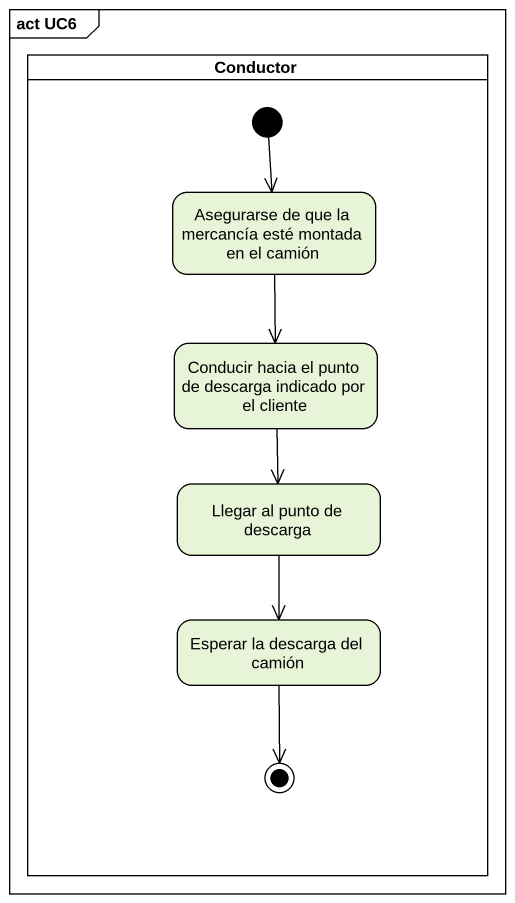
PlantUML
@startuml
mainframe act UC6
hide empty description
state Conductor <<partition>> {
  state "Asegurarse de que la mercancía esté montada en el camión" as Asegurarse_de_que_la
  state "Conducir hacia el punto de descarga indicado por el cliente" as Conducir_hacia_el_punto_de
  state "Llegar al punto de descarga" as Llegar_al_punto_de_descarga
  state "Esperar la descarga del camión" as Esperar_la_descarga_del
  [*] --> Asegurarse_de_que_la
  Esperar_la_descarga_del --> [*]
}
Asegurarse_de_que_la --> Conducir_hacia_el_punto_de
Conducir_hacia_el_punto_de --> Llegar_al_punto_de_descarga
Llegar_al_punto_de_descarga --> Esperar_la_descarga_del
@enduml
